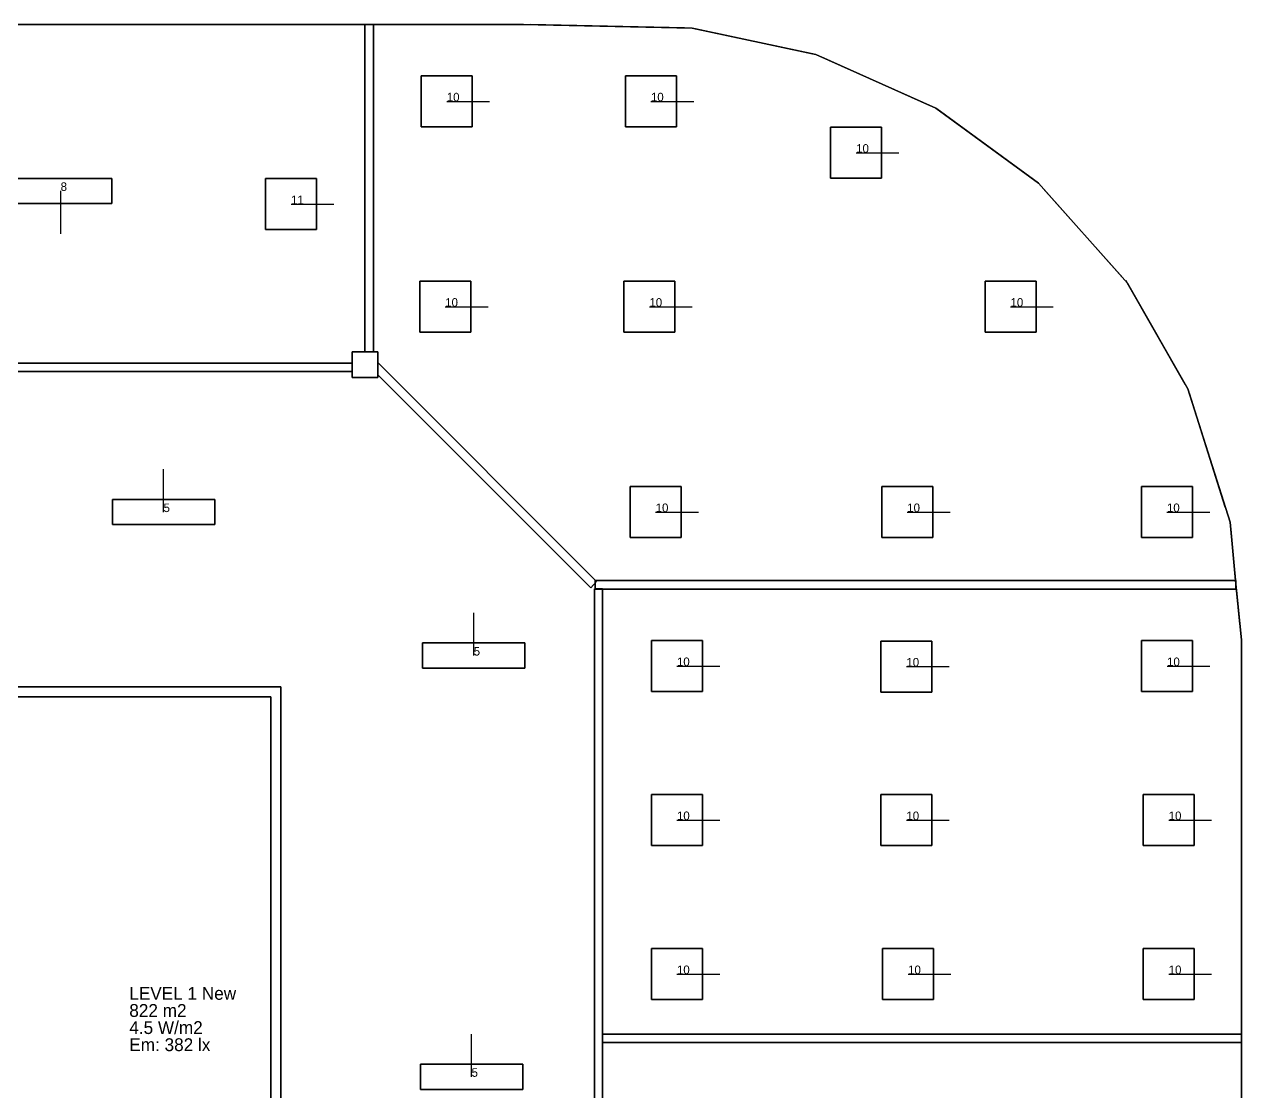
# Model space of a CAD drawing. Extents: x 0 to 55.3, y 0 to 23.2.
# Drawn here: x 20.57 to 34.8, y 10.33 to 22.8 of the extents above; entities that cross this region are included whole.
import ezdxf

# ---------------------------------------------------------------- set-up
doc = ezdxf.new("R2010")
doc.units = 0
doc.header["$MEASUREMENT"] = 0
for name, color, linetype in [('DLXFURN', 5, 'Continuous'), ('DLXLUM', 7, 'Continuous'), ('DLXLUMEX', 7, 'Continuous'), ('DLXSCENE', 7, 'Continuous'), ('DLXSUM', 9, 'Continuous')]:
    doc.layers.add(name, color=color, linetype=linetype)

# ---------------------------------------------------------------- blocks, each defined once
blk = doc.blocks.new('*U100')
for p, q in [((0.298, 0.298), (-0.298, 0.298)), ((-0.298, 0.298), (-0.298, -0.298)), ((-0.298, 0.298), (-0.298, -0.298)), ((-0.298, -0.298), (-0.298, 0.298)), ((-0.298, 0.298), (-0.298, 0.298)), ((0.298, 0.298), (-0.298, 0.298)), ((-0.298, 0.298), (-0.298, 0.298)), ((-0.298, 0.298), (0.298, 0.298)), ((-0.298, -0.298), (-0.298, 0.298)), ((-0.298, 0.298), (0.298, 0.298)), ((0.298, -0.298), (0.298, 0.298)), ((0.298, 0.298), (0.298, 0.298)), ((0.298, -0.298), (0.298, 0.298)), ((0.298, 0.298), (0.298, 0.298)), ((0.298, 0.298), (0.298, -0.298)), ((0.298, 0.298), (0.298, -0.298)), ((-0.298, -0.298), (0.298, -0.298)), ((-0.298, -0.298), (-0.298, -0.298)), ((-0.298, -0.298), (0.298, -0.298)), ((0.298, -0.298), (-0.298, -0.298)), ((-0.298, -0.298), (-0.298, -0.298)), ((0.298, -0.298), (-0.298, -0.298)), ((0.298, -0.298), (0.298, -0.298)), ((0.298, -0.298), (0.298, -0.298))]:
    blk.add_line(p, q)
at = {"color": 1}
blk.add_line((0, 0), (0.5, 0), dxfattribs=at)
at = {"layer": 'DLXLUMEX', "color": 7}
blk.add_text('11', height=0.1, dxfattribs=at).set_placement((0, 0))
blk = doc.blocks.new('*U109')
for p, q in [((-0.598, 0.147), (-0.598, -0.147)), ((0.598, 0.147), (-0.598, 0.147)), ((0.598, 0.147), (-0.598, 0.147)), ((-0.598, 0.147), (-0.598, 0.147)), ((-0.598, 0.147), (0.598, 0.147)), ((-0.598, 0.147), (-0.598, -0.147)), ((-0.598, -0.147), (-0.598, 0.147)), ((-0.598, 0.147), (-0.598, 0.147)), ((-0.598, 0.147), (0.598, 0.147)), ((-0.598, -0.147), (-0.598, 0.147)), ((0.598, -0.147), (0.598, 0.147)), ((0.598, 0.147), (0.598, 0.147)), ((0.598, -0.147), (0.598, 0.147)), ((0.598, 0.147), (0.598, 0.147)), ((0.598, 0.147), (0.598, -0.147)), ((0.598, 0.147), (0.598, -0.147)), ((-0.598, -0.147), (0.598, -0.147)), ((-0.598, -0.147), (0.598, -0.147)), ((0.598, -0.147), (-0.598, -0.147)), ((-0.598, -0.147), (-0.598, -0.147)), ((-0.598, -0.147), (-0.598, -0.147)), ((0.598, -0.147), (-0.598, -0.147)), ((0.598, -0.147), (0.598, -0.147)), ((0.598, -0.147), (0.598, -0.147))]:
    blk.add_line(p, q)
at = {"color": 1}
blk.add_line((0, 0), (0, -0.5), dxfattribs=at)
at = {"layer": 'DLXLUMEX', "color": 7}
blk.add_text('8', height=0.1, dxfattribs=at).set_placement((0, 0))
blk = doc.blocks.new('*U113')
at = {"color": 1}
blk.add_line((0, 0), (0, 0.5), dxfattribs=at)
for p, q in [((0.598, 0.147), (-0.598, 0.147)), ((-0.598, 0.147), (-0.598, -0.147)), ((-0.598, 0.147), (-0.598, -0.147)), ((-0.598, -0.147), (-0.598, 0.147)), ((-0.598, 0.147), (-0.598, 0.147)), ((0.598, 0.147), (-0.598, 0.147)), ((-0.598, 0.147), (-0.598, 0.147)), ((-0.598, 0.147), (0.598, 0.147)), ((-0.598, -0.147), (-0.598, 0.147)), ((-0.598, 0.147), (0.598, 0.147)), ((0.598, -0.147), (0.598, 0.147)), ((0.598, 0.147), (0.598, 0.147)), ((0.598, -0.147), (0.598, 0.147)), ((0.598, 0.147), (0.598, 0.147)), ((0.598, 0.147), (0.598, -0.147)), ((0.598, 0.147), (0.598, -0.147)), ((-0.598, -0.147), (0.598, -0.147)), ((-0.598, -0.147), (0.598, -0.147)), ((0.598, -0.147), (-0.598, -0.147)), ((-0.598, -0.147), (-0.598, -0.147)), ((-0.598, -0.147), (-0.598, -0.147)), ((0.598, -0.147), (-0.598, -0.147)), ((0.598, -0.147), (0.598, -0.147)), ((0.598, -0.147), (0.598, -0.147))]:
    blk.add_line(p, q)
at = {"layer": 'DLXLUMEX', "color": 7}
blk.add_text('5', height=0.1, dxfattribs=at).set_placement((0, 0))
blk = doc.blocks.new('*U114')
at = {"color": 1}
blk.add_line((0, 0), (0, 0.5), dxfattribs=at)
for p, q in [((0.598, 0.147), (-0.598, 0.147)), ((-0.598, 0.147), (-0.598, -0.147)), ((-0.598, 0.147), (-0.598, -0.147)), ((-0.598, -0.147), (-0.598, 0.147)), ((-0.598, 0.147), (-0.598, 0.147)), ((0.598, 0.147), (-0.598, 0.147)), ((-0.598, 0.147), (-0.598, 0.147)), ((-0.598, 0.147), (0.598, 0.147)), ((-0.598, -0.147), (-0.598, 0.147)), ((-0.598, 0.147), (0.598, 0.147)), ((0.598, -0.147), (0.598, 0.147)), ((0.598, 0.147), (0.598, 0.147)), ((0.598, -0.147), (0.598, 0.147)), ((0.598, 0.147), (0.598, 0.147)), ((0.598, 0.147), (0.598, -0.147)), ((0.598, 0.147), (0.598, -0.147)), ((-0.598, -0.147), (0.598, -0.147)), ((-0.598, -0.147), (0.598, -0.147)), ((0.598, -0.147), (-0.598, -0.147)), ((-0.598, -0.147), (-0.598, -0.147)), ((-0.598, -0.147), (-0.598, -0.147)), ((0.598, -0.147), (-0.598, -0.147)), ((0.598, -0.147), (0.598, -0.147)), ((0.598, -0.147), (0.598, -0.147))]:
    blk.add_line(p, q)
at = {"layer": 'DLXLUMEX', "color": 7}
blk.add_text('5', height=0.1, dxfattribs=at).set_placement((0, 0))
blk = doc.blocks.new('*U115')
at = {"color": 1}
blk.add_line((0, 0), (0, 0.5), dxfattribs=at)
for p, q in [((0.598, 0.147), (-0.598, 0.147)), ((-0.598, 0.147), (-0.598, -0.147)), ((-0.598, 0.147), (-0.598, -0.147)), ((-0.598, -0.147), (-0.598, 0.147)), ((-0.598, 0.147), (-0.598, 0.147)), ((0.598, 0.147), (-0.598, 0.147)), ((-0.598, 0.147), (-0.598, 0.147)), ((-0.598, 0.147), (0.598, 0.147)), ((-0.598, -0.147), (-0.598, 0.147)), ((-0.598, 0.147), (0.598, 0.147)), ((0.598, -0.147), (0.598, 0.147)), ((0.598, 0.147), (0.598, 0.147)), ((0.598, -0.147), (0.598, 0.147)), ((0.598, 0.147), (0.598, 0.147)), ((0.598, 0.147), (0.598, -0.147)), ((0.598, 0.147), (0.598, -0.147)), ((-0.598, -0.147), (0.598, -0.147)), ((-0.598, -0.147), (0.598, -0.147)), ((0.598, -0.147), (-0.598, -0.147)), ((-0.598, -0.147), (-0.598, -0.147)), ((-0.598, -0.147), (-0.598, -0.147)), ((0.598, -0.147), (-0.598, -0.147)), ((0.598, -0.147), (0.598, -0.147)), ((0.598, -0.147), (0.598, -0.147))]:
    blk.add_line(p, q)
at = {"layer": 'DLXLUMEX', "color": 7}
blk.add_text('5', height=0.1, dxfattribs=at).set_placement((0, 0))
blk = doc.blocks.new('*U165')
for p, q in [((0.298, 0.298), (-0.298, 0.298)), ((-0.298, 0.298), (-0.298, -0.298)), ((-0.298, 0.298), (-0.298, -0.298)), ((-0.298, -0.298), (-0.298, 0.298)), ((-0.298, 0.298), (-0.298, 0.298)), ((0.298, 0.298), (-0.298, 0.298)), ((-0.298, 0.298), (-0.298, 0.298)), ((-0.298, 0.298), (0.298, 0.298)), ((-0.298, -0.298), (-0.298, 0.298)), ((-0.298, 0.298), (0.298, 0.298)), ((0.298, -0.298), (0.298, 0.298)), ((0.298, 0.298), (0.298, 0.298)), ((0.298, -0.298), (0.298, 0.298)), ((0.298, 0.298), (0.298, 0.298)), ((0.298, 0.298), (0.298, -0.298)), ((0.298, 0.298), (0.298, -0.298)), ((-0.298, -0.298), (0.298, -0.298)), ((-0.298, -0.298), (-0.298, -0.298)), ((-0.298, -0.298), (0.298, -0.298)), ((0.298, -0.298), (-0.298, -0.298)), ((-0.298, -0.298), (-0.298, -0.298)), ((0.298, -0.298), (-0.298, -0.298)), ((0.298, -0.298), (0.298, -0.298)), ((0.298, -0.298), (0.298, -0.298))]:
    blk.add_line(p, q)
at = {"color": 1}
blk.add_line((0, 0), (0.5, 0), dxfattribs=at)
at = {"layer": 'DLXLUMEX', "color": 7}
blk.add_text('10', height=0.1, dxfattribs=at).set_placement((0, 0))
blk = doc.blocks.new('*U166')
for p, q in [((0.298, 0.298), (-0.298, 0.298)), ((-0.298, 0.298), (-0.298, -0.298)), ((-0.298, 0.298), (-0.298, -0.298)), ((-0.298, -0.298), (-0.298, 0.298)), ((-0.298, 0.298), (-0.298, 0.298)), ((0.298, 0.298), (-0.298, 0.298)), ((-0.298, 0.298), (-0.298, 0.298)), ((-0.298, 0.298), (0.298, 0.298)), ((-0.298, -0.298), (-0.298, 0.298)), ((-0.298, 0.298), (0.298, 0.298)), ((0.298, -0.298), (0.298, 0.298)), ((0.298, 0.298), (0.298, 0.298)), ((0.298, -0.298), (0.298, 0.298)), ((0.298, 0.298), (0.298, 0.298)), ((0.298, 0.298), (0.298, -0.298)), ((0.298, 0.298), (0.298, -0.298)), ((-0.298, -0.298), (0.298, -0.298)), ((-0.298, -0.298), (-0.298, -0.298)), ((-0.298, -0.298), (0.298, -0.298)), ((0.298, -0.298), (-0.298, -0.298)), ((-0.298, -0.298), (-0.298, -0.298)), ((0.298, -0.298), (-0.298, -0.298)), ((0.298, -0.298), (0.298, -0.298)), ((0.298, -0.298), (0.298, -0.298))]:
    blk.add_line(p, q)
at = {"color": 1}
blk.add_line((0, 0), (0.5, 0), dxfattribs=at)
at = {"layer": 'DLXLUMEX', "color": 7}
blk.add_text('10', height=0.1, dxfattribs=at).set_placement((0, 0))
blk = doc.blocks.new('*U167')
for p, q in [((0.298, 0.298), (-0.298, 0.298)), ((-0.298, 0.298), (-0.298, -0.298)), ((-0.298, 0.298), (-0.298, -0.298)), ((-0.298, -0.298), (-0.298, 0.298)), ((-0.298, 0.298), (-0.298, 0.298)), ((0.298, 0.298), (-0.298, 0.298)), ((-0.298, 0.298), (-0.298, 0.298)), ((-0.298, 0.298), (0.298, 0.298)), ((-0.298, -0.298), (-0.298, 0.298)), ((-0.298, 0.298), (0.298, 0.298)), ((0.298, -0.298), (0.298, 0.298)), ((0.298, 0.298), (0.298, 0.298)), ((0.298, -0.298), (0.298, 0.298)), ((0.298, 0.298), (0.298, 0.298)), ((0.298, 0.298), (0.298, -0.298)), ((0.298, 0.298), (0.298, -0.298)), ((-0.298, -0.298), (0.298, -0.298)), ((-0.298, -0.298), (-0.298, -0.298)), ((-0.298, -0.298), (0.298, -0.298)), ((0.298, -0.298), (-0.298, -0.298)), ((-0.298, -0.298), (-0.298, -0.298)), ((0.298, -0.298), (-0.298, -0.298)), ((0.298, -0.298), (0.298, -0.298)), ((0.298, -0.298), (0.298, -0.298))]:
    blk.add_line(p, q)
at = {"color": 1}
blk.add_line((0, 0), (0.5, 0), dxfattribs=at)
at = {"layer": 'DLXLUMEX', "color": 7}
blk.add_text('10', height=0.1, dxfattribs=at).set_placement((0, 0))
blk = doc.blocks.new('*U168')
for p, q in [((0.298, 0.298), (-0.298, 0.298)), ((-0.298, 0.298), (-0.298, -0.298)), ((-0.298, 0.298), (-0.298, -0.298)), ((-0.298, -0.298), (-0.298, 0.298)), ((-0.298, 0.298), (-0.298, 0.298)), ((0.298, 0.298), (-0.298, 0.298)), ((-0.298, 0.298), (-0.298, 0.298)), ((-0.298, 0.298), (0.298, 0.298)), ((-0.298, -0.298), (-0.298, 0.298)), ((-0.298, 0.298), (0.298, 0.298)), ((0.298, -0.298), (0.298, 0.298)), ((0.298, 0.298), (0.298, 0.298)), ((0.298, -0.298), (0.298, 0.298)), ((0.298, 0.298), (0.298, 0.298)), ((0.298, 0.298), (0.298, -0.298)), ((0.298, 0.298), (0.298, -0.298)), ((-0.298, -0.298), (0.298, -0.298)), ((-0.298, -0.298), (-0.298, -0.298)), ((-0.298, -0.298), (0.298, -0.298)), ((0.298, -0.298), (-0.298, -0.298)), ((-0.298, -0.298), (-0.298, -0.298)), ((0.298, -0.298), (-0.298, -0.298)), ((0.298, -0.298), (0.298, -0.298)), ((0.298, -0.298), (0.298, -0.298))]:
    blk.add_line(p, q)
at = {"color": 1}
blk.add_line((0, 0), (0.5, 0), dxfattribs=at)
at = {"layer": 'DLXLUMEX', "color": 7}
blk.add_text('10', height=0.1, dxfattribs=at).set_placement((0, 0))
blk = doc.blocks.new('*U169')
for p, q in [((0.298, 0.298), (-0.298, 0.298)), ((-0.298, 0.298), (-0.298, -0.298)), ((-0.298, 0.298), (-0.298, -0.298)), ((-0.298, -0.298), (-0.298, 0.298)), ((-0.298, 0.298), (-0.298, 0.298)), ((0.298, 0.298), (-0.298, 0.298)), ((-0.298, 0.298), (-0.298, 0.298)), ((-0.298, 0.298), (0.298, 0.298)), ((-0.298, -0.298), (-0.298, 0.298)), ((-0.298, 0.298), (0.298, 0.298)), ((0.298, -0.298), (0.298, 0.298)), ((0.298, 0.298), (0.298, 0.298)), ((0.298, -0.298), (0.298, 0.298)), ((0.298, 0.298), (0.298, 0.298)), ((0.298, 0.298), (0.298, -0.298)), ((0.298, 0.298), (0.298, -0.298)), ((-0.298, -0.298), (0.298, -0.298)), ((-0.298, -0.298), (-0.298, -0.298)), ((-0.298, -0.298), (0.298, -0.298)), ((0.298, -0.298), (-0.298, -0.298)), ((-0.298, -0.298), (-0.298, -0.298)), ((0.298, -0.298), (-0.298, -0.298)), ((0.298, -0.298), (0.298, -0.298)), ((0.298, -0.298), (0.298, -0.298))]:
    blk.add_line(p, q)
at = {"color": 1}
blk.add_line((0, 0), (0.5, 0), dxfattribs=at)
at = {"layer": 'DLXLUMEX', "color": 7}
blk.add_text('10', height=0.1, dxfattribs=at).set_placement((0, 0))
blk = doc.blocks.new('*U170')
for p, q in [((0.298, 0.298), (-0.298, 0.298)), ((-0.298, 0.298), (-0.298, -0.298)), ((-0.298, 0.298), (-0.298, -0.298)), ((-0.298, -0.298), (-0.298, 0.298)), ((-0.298, 0.298), (-0.298, 0.298)), ((0.298, 0.298), (-0.298, 0.298)), ((-0.298, 0.298), (-0.298, 0.298)), ((-0.298, 0.298), (0.298, 0.298)), ((-0.298, -0.298), (-0.298, 0.298)), ((-0.298, 0.298), (0.298, 0.298)), ((0.298, -0.298), (0.298, 0.298)), ((0.298, 0.298), (0.298, 0.298)), ((0.298, -0.298), (0.298, 0.298)), ((0.298, 0.298), (0.298, 0.298)), ((0.298, 0.298), (0.298, -0.298)), ((0.298, 0.298), (0.298, -0.298)), ((-0.298, -0.298), (0.298, -0.298)), ((-0.298, -0.298), (-0.298, -0.298)), ((-0.298, -0.298), (0.298, -0.298)), ((0.298, -0.298), (-0.298, -0.298)), ((-0.298, -0.298), (-0.298, -0.298)), ((0.298, -0.298), (-0.298, -0.298)), ((0.298, -0.298), (0.298, -0.298)), ((0.298, -0.298), (0.298, -0.298))]:
    blk.add_line(p, q)
at = {"color": 1}
blk.add_line((0, 0), (0.5, 0), dxfattribs=at)
at = {"layer": 'DLXLUMEX', "color": 7}
blk.add_text('10', height=0.1, dxfattribs=at).set_placement((0, 0))
blk = doc.blocks.new('*U171')
for p, q in [((0.298, 0.298), (-0.298, 0.298)), ((-0.298, 0.298), (-0.298, -0.298)), ((-0.298, 0.298), (-0.298, -0.298)), ((-0.298, -0.298), (-0.298, 0.298)), ((-0.298, 0.298), (-0.298, 0.298)), ((0.298, 0.298), (-0.298, 0.298)), ((-0.298, 0.298), (-0.298, 0.298)), ((-0.298, 0.298), (0.298, 0.298)), ((-0.298, -0.298), (-0.298, 0.298)), ((-0.298, 0.298), (0.298, 0.298)), ((0.298, -0.298), (0.298, 0.298)), ((0.298, 0.298), (0.298, 0.298)), ((0.298, -0.298), (0.298, 0.298)), ((0.298, 0.298), (0.298, 0.298)), ((0.298, 0.298), (0.298, -0.298)), ((0.298, 0.298), (0.298, -0.298)), ((-0.298, -0.298), (0.298, -0.298)), ((-0.298, -0.298), (-0.298, -0.298)), ((-0.298, -0.298), (0.298, -0.298)), ((0.298, -0.298), (-0.298, -0.298)), ((-0.298, -0.298), (-0.298, -0.298)), ((0.298, -0.298), (-0.298, -0.298)), ((0.298, -0.298), (0.298, -0.298)), ((0.298, -0.298), (0.298, -0.298))]:
    blk.add_line(p, q)
at = {"color": 1}
blk.add_line((0, 0), (0.5, 0), dxfattribs=at)
at = {"layer": 'DLXLUMEX', "color": 7}
blk.add_text('10', height=0.1, dxfattribs=at).set_placement((0, 0))
blk = doc.blocks.new('*U172')
for p, q in [((0.298, 0.298), (-0.298, 0.298)), ((-0.298, 0.298), (-0.298, -0.298)), ((-0.298, 0.298), (-0.298, -0.298)), ((-0.298, -0.298), (-0.298, 0.298)), ((-0.298, 0.298), (-0.298, 0.298)), ((0.298, 0.298), (-0.298, 0.298)), ((-0.298, 0.298), (-0.298, 0.298)), ((-0.298, 0.298), (0.298, 0.298)), ((-0.298, -0.298), (-0.298, 0.298)), ((-0.298, 0.298), (0.298, 0.298)), ((0.298, -0.298), (0.298, 0.298)), ((0.298, 0.298), (0.298, 0.298)), ((0.298, -0.298), (0.298, 0.298)), ((0.298, 0.298), (0.298, 0.298)), ((0.298, 0.298), (0.298, -0.298)), ((0.298, 0.298), (0.298, -0.298)), ((-0.298, -0.298), (0.298, -0.298)), ((-0.298, -0.298), (-0.298, -0.298)), ((-0.298, -0.298), (0.298, -0.298)), ((0.298, -0.298), (-0.298, -0.298)), ((-0.298, -0.298), (-0.298, -0.298)), ((0.298, -0.298), (-0.298, -0.298)), ((0.298, -0.298), (0.298, -0.298)), ((0.298, -0.298), (0.298, -0.298))]:
    blk.add_line(p, q)
at = {"color": 1}
blk.add_line((0, 0), (0.5, 0), dxfattribs=at)
at = {"layer": 'DLXLUMEX', "color": 7}
blk.add_text('10', height=0.1, dxfattribs=at).set_placement((0, 0))
blk = doc.blocks.new('*U174')
for p, q in [((0.298, 0.298), (-0.298, 0.298)), ((-0.298, 0.298), (-0.298, -0.298)), ((-0.298, 0.298), (-0.298, -0.298)), ((-0.298, -0.298), (-0.298, 0.298)), ((-0.298, 0.298), (-0.298, 0.298)), ((0.298, 0.298), (-0.298, 0.298)), ((-0.298, 0.298), (-0.298, 0.298)), ((-0.298, 0.298), (0.298, 0.298)), ((-0.298, -0.298), (-0.298, 0.298)), ((-0.298, 0.298), (0.298, 0.298)), ((0.298, -0.298), (0.298, 0.298)), ((0.298, 0.298), (0.298, 0.298)), ((0.298, -0.298), (0.298, 0.298)), ((0.298, 0.298), (0.298, 0.298)), ((0.298, 0.298), (0.298, -0.298)), ((0.298, 0.298), (0.298, -0.298)), ((-0.298, -0.298), (0.298, -0.298)), ((-0.298, -0.298), (-0.298, -0.298)), ((-0.298, -0.298), (0.298, -0.298)), ((0.298, -0.298), (-0.298, -0.298)), ((-0.298, -0.298), (-0.298, -0.298)), ((0.298, -0.298), (-0.298, -0.298)), ((0.298, -0.298), (0.298, -0.298)), ((0.298, -0.298), (0.298, -0.298))]:
    blk.add_line(p, q)
at = {"color": 1}
blk.add_line((0, 0), (0.5, 0), dxfattribs=at)
at = {"layer": 'DLXLUMEX', "color": 7}
blk.add_text('10', height=0.1, dxfattribs=at).set_placement((0, 0))
blk = doc.blocks.new('*U8')
for p, q in [((0.298, 0.298), (-0.298, 0.298)), ((-0.298, 0.298), (-0.298, -0.298)), ((-0.298, 0.298), (-0.298, -0.298)), ((-0.298, -0.298), (-0.298, 0.298)), ((-0.298, 0.298), (-0.298, 0.298)), ((0.298, 0.298), (-0.298, 0.298)), ((-0.298, 0.298), (-0.298, 0.298)), ((-0.298, 0.298), (0.298, 0.298)), ((-0.298, -0.298), (-0.298, 0.298)), ((-0.298, 0.298), (0.298, 0.298)), ((0.298, -0.298), (0.298, 0.298)), ((0.298, 0.298), (0.298, 0.298)), ((0.298, -0.298), (0.298, 0.298)), ((0.298, 0.298), (0.298, 0.298)), ((0.298, 0.298), (0.298, -0.298)), ((0.298, 0.298), (0.298, -0.298)), ((-0.298, -0.298), (0.298, -0.298)), ((-0.298, -0.298), (-0.298, -0.298)), ((-0.298, -0.298), (0.298, -0.298)), ((0.298, -0.298), (-0.298, -0.298)), ((-0.298, -0.298), (-0.298, -0.298)), ((0.298, -0.298), (-0.298, -0.298)), ((0.298, -0.298), (0.298, -0.298)), ((0.298, -0.298), (0.298, -0.298))]:
    blk.add_line(p, q)
at = {"color": 1}
blk.add_line((0, 0), (0.5, 0), dxfattribs=at)
at = {"layer": 'DLXLUMEX', "color": 7}
blk.add_text('10', height=0.1, dxfattribs=at).set_placement((0, 0))
blk = doc.blocks.new('*U9')
for p, q in [((0.298, 0.298), (-0.298, 0.298)), ((-0.298, 0.298), (-0.298, -0.298)), ((-0.298, 0.298), (-0.298, -0.298)), ((-0.298, -0.298), (-0.298, 0.298)), ((-0.298, 0.298), (-0.298, 0.298)), ((0.298, 0.298), (-0.298, 0.298)), ((-0.298, 0.298), (-0.298, 0.298)), ((-0.298, 0.298), (0.298, 0.298)), ((-0.298, -0.298), (-0.298, 0.298)), ((-0.298, 0.298), (0.298, 0.298)), ((0.298, -0.298), (0.298, 0.298)), ((0.298, 0.298), (0.298, 0.298)), ((0.298, -0.298), (0.298, 0.298)), ((0.298, 0.298), (0.298, 0.298)), ((0.298, 0.298), (0.298, -0.298)), ((0.298, 0.298), (0.298, -0.298)), ((-0.298, -0.298), (0.298, -0.298)), ((-0.298, -0.298), (-0.298, -0.298)), ((-0.298, -0.298), (0.298, -0.298)), ((0.298, -0.298), (-0.298, -0.298)), ((-0.298, -0.298), (-0.298, -0.298)), ((0.298, -0.298), (-0.298, -0.298)), ((0.298, -0.298), (0.298, -0.298)), ((0.298, -0.298), (0.298, -0.298))]:
    blk.add_line(p, q)
at = {"color": 1}
blk.add_line((0, 0), (0.5, 0), dxfattribs=at)
at = {"layer": 'DLXLUMEX', "color": 7}
blk.add_text('10', height=0.1, dxfattribs=at).set_placement((0, 0))
blk = doc.blocks.new('*U10')
for p, q in [((0.298, 0.298), (-0.298, 0.298)), ((-0.298, 0.298), (-0.298, -0.298)), ((-0.298, 0.298), (-0.298, -0.298)), ((-0.298, -0.298), (-0.298, 0.298)), ((-0.298, 0.298), (-0.298, 0.298)), ((0.298, 0.298), (-0.298, 0.298)), ((-0.298, 0.298), (-0.298, 0.298)), ((-0.298, 0.298), (0.298, 0.298)), ((-0.298, -0.298), (-0.298, 0.298)), ((-0.298, 0.298), (0.298, 0.298)), ((0.298, -0.298), (0.298, 0.298)), ((0.298, 0.298), (0.298, 0.298)), ((0.298, -0.298), (0.298, 0.298)), ((0.298, 0.298), (0.298, 0.298)), ((0.298, 0.298), (0.298, -0.298)), ((0.298, 0.298), (0.298, -0.298)), ((-0.298, -0.298), (0.298, -0.298)), ((-0.298, -0.298), (-0.298, -0.298)), ((-0.298, -0.298), (0.298, -0.298)), ((0.298, -0.298), (-0.298, -0.298)), ((-0.298, -0.298), (-0.298, -0.298)), ((0.298, -0.298), (-0.298, -0.298)), ((0.298, -0.298), (0.298, -0.298)), ((0.298, -0.298), (0.298, -0.298))]:
    blk.add_line(p, q)
at = {"color": 1}
blk.add_line((0, 0), (0.5, 0), dxfattribs=at)
at = {"layer": 'DLXLUMEX', "color": 7}
blk.add_text('10', height=0.1, dxfattribs=at).set_placement((0, 0))
blk = doc.blocks.new('*U11')
for p, q in [((0.298, 0.298), (-0.298, 0.298)), ((-0.298, 0.298), (-0.298, -0.298)), ((-0.298, 0.298), (-0.298, -0.298)), ((-0.298, -0.298), (-0.298, 0.298)), ((-0.298, 0.298), (-0.298, 0.298)), ((0.298, 0.298), (-0.298, 0.298)), ((-0.298, 0.298), (-0.298, 0.298)), ((-0.298, 0.298), (0.298, 0.298)), ((-0.298, -0.298), (-0.298, 0.298)), ((-0.298, 0.298), (0.298, 0.298)), ((0.298, -0.298), (0.298, 0.298)), ((0.298, 0.298), (0.298, 0.298)), ((0.298, -0.298), (0.298, 0.298)), ((0.298, 0.298), (0.298, 0.298)), ((0.298, 0.298), (0.298, -0.298)), ((0.298, 0.298), (0.298, -0.298)), ((-0.298, -0.298), (0.298, -0.298)), ((-0.298, -0.298), (-0.298, -0.298)), ((-0.298, -0.298), (0.298, -0.298)), ((0.298, -0.298), (-0.298, -0.298)), ((-0.298, -0.298), (-0.298, -0.298)), ((0.298, -0.298), (-0.298, -0.298)), ((0.298, -0.298), (0.298, -0.298)), ((0.298, -0.298), (0.298, -0.298))]:
    blk.add_line(p, q)
at = {"color": 1}
blk.add_line((0, 0), (0.5, 0), dxfattribs=at)
at = {"layer": 'DLXLUMEX', "color": 7}
blk.add_text('10', height=0.1, dxfattribs=at).set_placement((0, 0))
blk = doc.blocks.new('*U13')
for p, q in [((0.298, 0.298), (-0.298, 0.298)), ((-0.298, 0.298), (-0.298, -0.298)), ((-0.298, 0.298), (-0.298, -0.298)), ((-0.298, -0.298), (-0.298, 0.298)), ((-0.298, 0.298), (-0.298, 0.298)), ((0.298, 0.298), (-0.298, 0.298)), ((-0.298, 0.298), (-0.298, 0.298)), ((-0.298, 0.298), (0.298, 0.298)), ((-0.298, -0.298), (-0.298, 0.298)), ((-0.298, 0.298), (0.298, 0.298)), ((0.298, -0.298), (0.298, 0.298)), ((0.298, 0.298), (0.298, 0.298)), ((0.298, -0.298), (0.298, 0.298)), ((0.298, 0.298), (0.298, 0.298)), ((0.298, 0.298), (0.298, -0.298)), ((0.298, 0.298), (0.298, -0.298)), ((-0.298, -0.298), (0.298, -0.298)), ((-0.298, -0.298), (-0.298, -0.298)), ((-0.298, -0.298), (0.298, -0.298)), ((0.298, -0.298), (-0.298, -0.298)), ((-0.298, -0.298), (-0.298, -0.298)), ((0.298, -0.298), (-0.298, -0.298)), ((0.298, -0.298), (0.298, -0.298)), ((0.298, -0.298), (0.298, -0.298))]:
    blk.add_line(p, q)
at = {"color": 1}
blk.add_line((0, 0), (0.5, 0), dxfattribs=at)
at = {"layer": 'DLXLUMEX', "color": 7}
blk.add_text('10', height=0.1, dxfattribs=at).set_placement((0, 0))
blk = doc.blocks.new('*U14')
for p, q in [((0.298, 0.298), (-0.298, 0.298)), ((-0.298, 0.298), (-0.298, -0.298)), ((-0.298, 0.298), (-0.298, -0.298)), ((-0.298, -0.298), (-0.298, 0.298)), ((-0.298, 0.298), (-0.298, 0.298)), ((0.298, 0.298), (-0.298, 0.298)), ((-0.298, 0.298), (-0.298, 0.298)), ((-0.298, 0.298), (0.298, 0.298)), ((-0.298, -0.298), (-0.298, 0.298)), ((-0.298, 0.298), (0.298, 0.298)), ((0.298, -0.298), (0.298, 0.298)), ((0.298, 0.298), (0.298, 0.298)), ((0.298, -0.298), (0.298, 0.298)), ((0.298, 0.298), (0.298, 0.298)), ((0.298, 0.298), (0.298, -0.298)), ((0.298, 0.298), (0.298, -0.298)), ((-0.298, -0.298), (0.298, -0.298)), ((-0.298, -0.298), (-0.298, -0.298)), ((-0.298, -0.298), (0.298, -0.298)), ((0.298, -0.298), (-0.298, -0.298)), ((-0.298, -0.298), (-0.298, -0.298)), ((0.298, -0.298), (-0.298, -0.298)), ((0.298, -0.298), (0.298, -0.298)), ((0.298, -0.298), (0.298, -0.298))]:
    blk.add_line(p, q)
at = {"color": 1}
blk.add_line((0, 0), (0.5, 0), dxfattribs=at)
at = {"layer": 'DLXLUMEX', "color": 7}
blk.add_text('10', height=0.1, dxfattribs=at).set_placement((0, 0))
blk = doc.blocks.new('*U15')
for p, q in [((0.298, 0.298), (-0.298, 0.298)), ((-0.298, 0.298), (-0.298, -0.298)), ((-0.298, 0.298), (-0.298, -0.298)), ((-0.298, -0.298), (-0.298, 0.298)), ((-0.298, 0.298), (-0.298, 0.298)), ((0.298, 0.298), (-0.298, 0.298)), ((-0.298, 0.298), (-0.298, 0.298)), ((-0.298, 0.298), (0.298, 0.298)), ((-0.298, -0.298), (-0.298, 0.298)), ((-0.298, 0.298), (0.298, 0.298)), ((0.298, -0.298), (0.298, 0.298)), ((0.298, 0.298), (0.298, 0.298)), ((0.298, -0.298), (0.298, 0.298)), ((0.298, 0.298), (0.298, 0.298)), ((0.298, 0.298), (0.298, -0.298)), ((0.298, 0.298), (0.298, -0.298)), ((-0.298, -0.298), (0.298, -0.298)), ((-0.298, -0.298), (-0.298, -0.298)), ((-0.298, -0.298), (0.298, -0.298)), ((0.298, -0.298), (-0.298, -0.298)), ((-0.298, -0.298), (-0.298, -0.298)), ((0.298, -0.298), (-0.298, -0.298)), ((0.298, -0.298), (0.298, -0.298)), ((0.298, -0.298), (0.298, -0.298))]:
    blk.add_line(p, q)
at = {"color": 1}
blk.add_line((0, 0), (0.5, 0), dxfattribs=at)
at = {"layer": 'DLXLUMEX', "color": 7}
blk.add_text('10', height=0.1, dxfattribs=at).set_placement((0, 0))
blk = doc.blocks.new('*U16')
for p, q in [((0.298, 0.298), (-0.298, 0.298)), ((-0.298, 0.298), (-0.298, -0.298)), ((-0.298, 0.298), (-0.298, -0.298)), ((-0.298, -0.298), (-0.298, 0.298)), ((-0.298, 0.298), (-0.298, 0.298)), ((0.298, 0.298), (-0.298, 0.298)), ((-0.298, 0.298), (-0.298, 0.298)), ((-0.298, 0.298), (0.298, 0.298)), ((-0.298, -0.298), (-0.298, 0.298)), ((-0.298, 0.298), (0.298, 0.298)), ((0.298, -0.298), (0.298, 0.298)), ((0.298, 0.298), (0.298, 0.298)), ((0.298, -0.298), (0.298, 0.298)), ((0.298, 0.298), (0.298, 0.298)), ((0.298, 0.298), (0.298, -0.298)), ((0.298, 0.298), (0.298, -0.298)), ((-0.298, -0.298), (0.298, -0.298)), ((-0.298, -0.298), (-0.298, -0.298)), ((-0.298, -0.298), (0.298, -0.298)), ((0.298, -0.298), (-0.298, -0.298)), ((-0.298, -0.298), (-0.298, -0.298)), ((0.298, -0.298), (-0.298, -0.298)), ((0.298, -0.298), (0.298, -0.298)), ((0.298, -0.298), (0.298, -0.298))]:
    blk.add_line(p, q)
at = {"color": 1}
blk.add_line((0, 0), (0.5, 0), dxfattribs=at)
at = {"layer": 'DLXLUMEX', "color": 7}
blk.add_text('10', height=0.1, dxfattribs=at).set_placement((0, 0))
blk = doc.blocks.new('*U17')
for p, q in [((0.298, 0.298), (-0.298, 0.298)), ((-0.298, 0.298), (-0.298, -0.298)), ((-0.298, 0.298), (-0.298, -0.298)), ((-0.298, -0.298), (-0.298, 0.298)), ((-0.298, 0.298), (-0.298, 0.298)), ((0.298, 0.298), (-0.298, 0.298)), ((-0.298, 0.298), (-0.298, 0.298)), ((-0.298, 0.298), (0.298, 0.298)), ((-0.298, -0.298), (-0.298, 0.298)), ((-0.298, 0.298), (0.298, 0.298)), ((0.298, -0.298), (0.298, 0.298)), ((0.298, 0.298), (0.298, 0.298)), ((0.298, -0.298), (0.298, 0.298)), ((0.298, 0.298), (0.298, 0.298)), ((0.298, 0.298), (0.298, -0.298)), ((0.298, 0.298), (0.298, -0.298)), ((-0.298, -0.298), (0.298, -0.298)), ((-0.298, -0.298), (-0.298, -0.298)), ((-0.298, -0.298), (0.298, -0.298)), ((0.298, -0.298), (-0.298, -0.298)), ((-0.298, -0.298), (-0.298, -0.298)), ((0.298, -0.298), (-0.298, -0.298)), ((0.298, -0.298), (0.298, -0.298)), ((0.298, -0.298), (0.298, -0.298))]:
    blk.add_line(p, q)
at = {"color": 1}
blk.add_line((0, 0), (0.5, 0), dxfattribs=at)
at = {"layer": 'DLXLUMEX', "color": 7}
blk.add_text('10', height=0.1, dxfattribs=at).set_placement((0, 0))
blk = doc.blocks.new('*U55')
for p, q in [((0.1, 0.371), (0.1, 4.2)), ((0.1, 4.2), (0.1, 4.2)), ((0.1, 4.2), (0.1, 0.371)), ((0.2, 0.371), (0.2, 4.2)), ((0.2, 4.2), (0.2, 4.2)), ((0.2, 4.2), (0.2, 0.371)), ((0.1, 0.371), (0.1, 0.371)), ((0.2, 0.371), (0.2, 0.371))]:
    blk.add_line(p, q)
blk = doc.blocks.new('*U75')
for p, q in [((0.171, 6.057), (-2.955, 6.057)), ((-2.955, 6.057), (-2.955, 6.057)), ((-2.955, 6.057), (0.171, 6.057)), ((-2.955, 6.057), (-2.955, 5.942)), ((-2.955, 5.942), (-2.955, 6.057)), ((-2.955, 6.057), (-2.955, 6.057)), ((0.171, -2.4), (0.171, 6.057)), ((0.171, 6.057), (0.171, 6.057)), ((0.171, 6.057), (0.171, -2.4)), ((0.171, 6.057), (0.171, 6.057)), ((-2.955, 5.942), (-2.955, 5.942)), ((0.053, 5.942), (-2.955, 5.942)), ((-2.955, 5.942), (-2.955, 5.942)), ((-2.955, 5.942), (0.053, 5.942)), ((0.053, 5.942), (0.053, 5.942)), ((0.053, 5.942), (0.053, -2.257)), ((0.053, -2.257), (0.053, 5.942)), ((0.053, 5.942), (0.053, 5.942)), ((-3, -2.257), (-3, -2.257)), ((-3, -2.257), (0.053, -2.257)), ((0.053, -2.257), (-3, -2.257)), ((-3, -2.257), (-3, -2.4)), ((-3, -2.4), (-3, -2.257)), ((-3, -2.257), (-3, -2.257)), ((0.053, -2.257), (0.053, -2.257)), ((0.053, -2.257), (0.053, -2.257)), ((-3, -2.4), (0.171, -2.4)), ((0.171, -2.4), (-3, -2.4)), ((-3, -2.4), (-3, -2.4)), ((-3, -2.4), (-3, -2.4)), ((0.171, -2.4), (0.171, -2.4)), ((0.171, -2.4), (0.171, -2.4))]:
    blk.add_line(p, q)
blk = doc.blocks.new('*U76')
for p, q in [((-0.871, -0.1), (-0.871, -0.2)), ((-0.871, -0.2), (-0.871, -0.1)), ((-0.871, -0.1), (-0.871, -0.1)), ((6.597, -0.1), (-0.871, -0.1)), ((-0.871, -0.1), (-0.871, -0.1)), ((-0.871, -0.1), (6.597, -0.1)), ((6.597, -0.1), (6.597, -0.1)), ((-0.871, -0.2), (-0.871, -0.2)), ((6.597, -0.2), (-0.871, -0.2)), ((-0.871, -0.2), (-0.871, -0.2)), ((-0.871, -0.2), (6.597, -0.2)), ((6.597, -0.2), (6.597, -0.2))]:
    blk.add_line(p, q)
blk = doc.blocks.new('*U77')
for p, q in [((-0.262, 2.965), (-0.262, 2.965)), ((-0.262, 2.965), (-0.171, 2.965)), ((-0.171, 2.965), (-0.262, 2.965)), ((-0.262, 2.965), (-0.262, -7.236)), ((-0.262, -7.236), (-0.262, 2.965)), ((-0.262, 2.965), (-0.262, 2.965)), ((-0.171, 2.965), (-0.171, 2.965)), ((-0.171, 2.965), (-0.171, 2.965)), ((-0.171, 2.965), (-0.171, -7.236)), ((-0.171, -7.236), (-0.171, 2.965)), ((-0.262, -7.236), (-0.262, -7.236)), ((-0.262, -7.236), (-0.171, -7.236)), ((-0.171, -7.236), (-0.262, -7.236)), ((-0.262, -7.236), (-0.262, -7.236)), ((-0.171, -7.236), (-0.171, -7.236)), ((-0.171, -7.236), (-0.171, -7.236))]:
    blk.add_line(p, q)
blk = doc.blocks.new('*U87')
for p, q in [((-9.153, -0.1), (-9.153, -0.1)), ((-9.153, -0.1), (-1.043, -0.1)), ((-1.043, -0.1), (-9.153, -0.1)), ((-1.043, -0.1), (-1.043, -0.1)), ((3.061, -0.1), (-1.043, -0.1)), ((-1.043, -0.1), (-1.043, -0.1)), ((-1.043, -0.1), (3.061, -0.1)), ((3.061, -0.1), (3.061, -0.1)), ((-9.153, -0.2), (-9.153, -0.2)), ((-9.153, -0.2), (-0.943, -0.2)), ((-0.943, -0.2), (-9.153, -0.2)), ((-0.943, -0.2), (-0.943, -0.2)), ((3.061, -0.2), (-0.943, -0.2)), ((-0.943, -0.2), (-0.943, -0.2)), ((-0.943, -0.2), (3.061, -0.2)), ((3.061, -0.2), (3.061, -0.2))]:
    blk.add_line(p, q)
blk = doc.blocks.new('*U92')
for p, q in [((-0.575, 0.427), (-0.572, 0.43)), ((-0.572, 0.43), (-0.575, 0.427)), ((-0.575, 0.427), (-0.575, 0.427)), ((-0.572, 0.43), (-0.572, 0.43)), ((-0.568, 0.427), (-0.572, 0.43)), ((-0.572, 0.43), (-0.572, 0.43)), ((-0.572, 0.43), (-0.568, 0.427)), ((-0.568, 0.427), (-0.568, 0.427)), ((-0.443, 0.302), (-0.443, 0.302)), ((-0.443, 0.302), (2.114, -2.255)), ((2.114, -2.255), (-0.443, 0.302)), ((-0.443, 0.16), (-0.443, 0.16)), ((-0.443, 0.16), (2.045, -2.328)), ((2.045, -2.328), (-0.443, 0.16)), ((2.045, -2.328), (2.114, -2.255)), ((2.114, -2.255), (2.045, -2.328)), ((2.114, -2.255), (2.114, -2.255)), ((2.114, -2.255), (2.114, -2.255)), ((2.045, -2.328), (2.045, -2.328)), ((2.045, -2.328), (2.045, -2.328))]:
    blk.add_line(p, q)
blk = doc.blocks.new('*U93')
for p, q in [((0.545, -0.1), (0.545, -0.2)), ((0.545, -0.2), (0.545, -0.1)), ((0.545, -0.1), (0.545, -0.1)), ((8.029, -0.1), (0.545, -0.1)), ((0.545, -0.1), (0.545, -0.1)), ((0.545, -0.1), (8.029, -0.1)), ((8.029, -0.2), (8.029, -0.1)), ((8.029, -0.1), (8.029, -0.1)), ((8.029, -0.1), (8.029, -0.2)), ((8.029, -0.1), (8.029, -0.1)), ((0.545, -0.2), (0.545, -0.2)), ((0.545, -0.2), (8.029, -0.2)), ((8.029, -0.2), (0.545, -0.2)), ((0.545, -0.2), (0.545, -0.2)), ((8.029, -0.2), (8.029, -0.2)), ((8.029, -0.2), (8.029, -0.2))]:
    blk.add_line(p, q)
blk = doc.blocks.new('*U97')
for p, q in [((26.4, 22.8), (0, 22.8)), ((0, 22.8), (26.4, 22.8)), ((26.4, 22.8), (28.378, 22.757)), ((28.378, 22.757), (26.4, 22.8)), ((26.4, 22.8), (26.4, 22.8)), ((26.4, 22.8), (26.4, 22.8)), ((28.378, 22.757), (29.823, 22.448)), ((29.823, 22.448), (28.378, 22.757)), ((28.378, 22.757), (28.378, 22.757)), ((28.378, 22.757), (28.378, 22.757)), ((29.823, 22.448), (31.225, 21.82)), ((31.225, 21.82), (29.823, 22.448)), ((29.823, 22.448), (29.823, 22.448)), ((29.823, 22.448), (29.823, 22.448)), ((31.225, 21.82), (32.425, 20.943)), ((32.425, 20.943), (31.225, 21.82)), ((31.225, 21.82), (31.225, 21.82)), ((31.225, 21.82), (31.225, 21.82)), ((32.425, 20.943), (33.464, 19.775)), ((33.464, 19.775), (32.425, 20.943)), ((32.425, 20.943), (32.425, 20.943)), ((32.425, 20.943), (32.425, 20.943)), ((33.464, 19.775), (34.17, 18.54)), ((34.17, 18.54), (33.464, 19.775)), ((33.464, 19.775), (33.464, 19.775)), ((33.464, 19.775), (33.464, 19.775)), ((34.663, 16.981), (34.17, 18.54)), ((34.17, 18.54), (34.17, 18.54)), ((34.17, 18.54), (34.663, 16.981)), ((34.17, 18.54), (34.17, 18.54)), ((34.663, 16.981), (34.736, 16.219)), ((34.736, 16.219), (34.663, 16.981)), ((34.663, 16.981), (34.663, 16.981)), ((34.663, 16.981), (34.663, 16.981)), ((34.796, 15.606), (34.736, 16.219)), ((34.736, 16.219), (34.736, 16.219)), ((34.736, 16.219), (34.796, 15.606)), ((34.736, 16.219), (34.736, 16.219)), ((34.799, 4.494), (34.796, 15.606)), ((34.796, 15.606), (34.796, 15.606)), ((34.796, 15.606), (34.799, 4.494)), ((34.796, 15.606), (34.796, 15.606))]:
    blk.add_line(p, q)
blk = doc.blocks.new('*U98')
for p, q in [((0, 22.8), (26.4, 22.8)), ((26.4, 22.8), (28.378, 22.757)), ((28.378, 22.757), (29.823, 22.448)), ((29.823, 22.448), (31.225, 21.82)), ((31.225, 21.82), (32.425, 20.943)), ((32.425, 20.943), (33.464, 19.775)), ((33.464, 19.775), (34.17, 18.54)), ((24.404, 18.971), (24.404, 18.671)), ((24.704, 18.971), (24.404, 18.971)), ((24.704, 18.671), (24.704, 18.971)), ((24.404, 18.671), (24.704, 18.671)), ((34.17, 18.54), (34.663, 16.981)), ((34.663, 16.981), (34.736, 16.219)), ((34.736, 16.219), (34.796, 15.606)), ((34.796, 15.606), (34.799, 4.494))]:
    blk.add_line(p, q)
blk = doc.blocks.new('*U99')
for p, q in [((26.4, 22.8), (0, 22.8)), ((28.378, 22.757), (26.4, 22.8)), ((29.823, 22.448), (28.378, 22.757)), ((31.225, 21.82), (29.823, 22.448)), ((32.425, 20.943), (31.225, 21.82)), ((33.464, 19.775), (32.425, 20.943)), ((34.17, 18.54), (33.464, 19.775)), ((24.404, 18.971), (24.704, 18.971)), ((24.404, 18.671), (24.404, 18.971)), ((24.704, 18.971), (24.704, 18.671)), ((24.704, 18.671), (24.404, 18.671)), ((34.663, 16.981), (34.17, 18.54)), ((34.736, 16.219), (34.663, 16.981)), ((34.796, 15.606), (34.736, 16.219)), ((34.799, 4.494), (34.796, 15.606))]:
    blk.add_line(p, q)
blk = doc.blocks.new('*U103')
for p, q in [((-0.15, 0.15), (-0.15, -0.15)), ((-0.15, -0.15), (-0.15, 0.15)), ((-0.15, 0.15), (-0.15, 0.15)), ((0.15, 0.15), (-0.15, 0.15)), ((-0.15, 0.15), (-0.15, 0.15)), ((-0.15, 0.15), (0.15, 0.15)), ((0.15, 0.15), (0.15, 0.15)), ((0.15, -0.15), (0.15, 0.15)), ((0.15, 0.15), (0.15, 0.15)), ((0.15, 0.15), (0.15, -0.15)), ((-0.15, -0.15), (-0.15, -0.15)), ((-0.15, -0.15), (0.15, -0.15)), ((0.15, -0.15), (-0.15, -0.15)), ((-0.15, -0.15), (-0.15, -0.15)), ((0.15, -0.15), (0.15, -0.15)), ((0.15, -0.15), (0.15, -0.15))]:
    blk.add_line(p, q)
blk = doc.blocks.new('*U104')
for p, q in [((20.975, 22.8), (23.975, 22.8)), ((23.975, 22.8), (20.975, 22.8)), ((20.975, 22.8), (20.975, 22.8)), ((23.975, 22.8), (23.975, 22.8)), ((24.807, 22.8), (26.407, 22.8)), ((26.407, 22.8), (24.807, 22.8)), ((24.807, 22.8), (24.807, 22.8)), ((26.407, 22.8), (26.407, 22.8)), ((26.489, 22.798), (28.289, 22.759)), ((28.289, 22.759), (26.489, 22.798)), ((26.489, 22.798), (26.489, 22.798)), ((28.289, 22.759), (28.289, 22.759)), ((29.785, 22.456), (28.416, 22.749)), ((28.416, 22.749), (28.416, 22.749)), ((28.416, 22.749), (29.785, 22.456)), ((29.785, 22.456), (29.785, 22.456)), ((29.885, 22.42), (31.163, 21.848)), ((31.163, 21.848), (29.885, 22.42)), ((29.885, 22.42), (29.885, 22.42)), ((31.163, 21.848), (31.163, 21.848)), ((32.365, 20.987), (31.235, 21.813)), ((31.235, 21.813), (31.235, 21.813)), ((31.235, 21.813), (32.365, 20.987)), ((32.365, 20.987), (32.365, 20.987)), ((32.479, 20.882), (33.41, 19.836)), ((33.41, 19.836), (32.479, 20.882)), ((32.479, 20.882), (32.479, 20.882)), ((33.41, 19.836), (33.41, 19.836)), ((33.445, 19.808), (34.14, 18.592)), ((34.14, 18.592), (33.445, 19.808)), ((33.445, 19.808), (33.445, 19.808)), ((34.14, 18.592), (34.14, 18.592)), ((34.185, 18.494), (34.607, 17.159)), ((34.607, 17.159), (34.185, 18.494)), ((34.185, 18.494), (34.185, 18.494)), ((34.607, 17.159), (34.607, 17.159)), ((34.671, 16.899), (34.728, 16.301)), ((34.728, 16.301), (34.671, 16.899)), ((34.671, 16.899), (34.671, 16.899)), ((34.728, 16.301), (34.728, 16.301)), ((34.74, 16.186), (34.778, 15.788)), ((34.778, 15.788), (34.74, 16.186)), ((34.74, 16.186), (34.74, 16.186)), ((34.778, 15.788), (34.778, 15.788)), ((34.796, 15.4), (34.796, 13.4)), ((34.796, 13.4), (34.796, 15.4)), ((34.796, 15.4), (34.796, 15.4)), ((34.796, 13.4), (34.796, 13.4)), ((34.796, 12.7), (34.797, 11.3)), ((34.797, 11.3), (34.796, 12.7)), ((34.796, 12.7), (34.796, 12.7)), ((34.797, 11.3), (34.797, 11.3))]:
    blk.add_line(p, q)
blk = doc.blocks.new('*U105')
at = {"layer": 'DLXSUM'}
for s, p in [('LEVEL 1 New', (0, 0)), ('822 m2', (0, -0.2)), ('4.5 W/m2', (0, -0.4)), ('Em: 382 lx', (0, -0.6))]:
    blk.add_text(s, height=0.15, dxfattribs=at).set_placement(p)

msp = doc.modelspace()

# ---------------------------------------------------------------- block references
at = {"layer": 'DLXFURN'}
for name, p in [('*U55', (24.454, 18.6)), ('*U92', (25.147, 18.544)), ('*U87', (21.343, 18.942)), ('*U93', (26.7, 16.4)), ('*U77', (27.5, 13.236)), ('*U75', (23.4, 9)), ('*U76', (28.2, 11.1))]:
    msp.add_blockref(name, p, dxfattribs=at)
at = {"layer": 'DLXLUM'}
for name, p in [('*U165', (25.51, 21.9)), ('*U167', (27.896, 21.9)), ('*U171', (30.294, 21.3)), ('*U109', (20.998, 20.853)), ('*U100', (23.69, 20.699)), ('*U166', (25.492, 19.5)), ('*U168', (27.878, 19.5)), ('*U174', (32.098, 19.5)), ('*U114', (22.2, 17.1)), ('*U169', (27.951, 17.1)), ('*U170', (30.891, 17.1)), ('*U172', (33.926, 17.1)), ('*U115', (25.825, 15.423)), ('*U8', (28.2, 15.3)), ('*U16', (30.881, 15.295)), ('*U11', (33.927, 15.3)), ('*U9', (28.2, 13.5)), ('*U15', (30.881, 13.5)), ('*U13', (33.946, 13.5)), ('*U10', (28.2, 11.7)), ('*U17', (30.901, 11.7)), ('*U14', (33.946, 11.7)), ('*U113', (25.8, 10.5))]:
    msp.add_blockref(name, p, dxfattribs=at)
at = {"layer": 'DLXSCENE'}
for name, p in [('*U97', (0, 0)), ('*U98', (0, 0)), ('*U99', (0, 0)), ('*U104', (0, 0)), ('*U103', (24.554, 18.821))]:
    msp.add_blockref(name, p, dxfattribs=at)
at = {"layer": 'DLXSUM'}
msp.add_blockref('*U105', (21.8, 11.4), dxfattribs=at)

doc.saveas('drawing.dxf')
